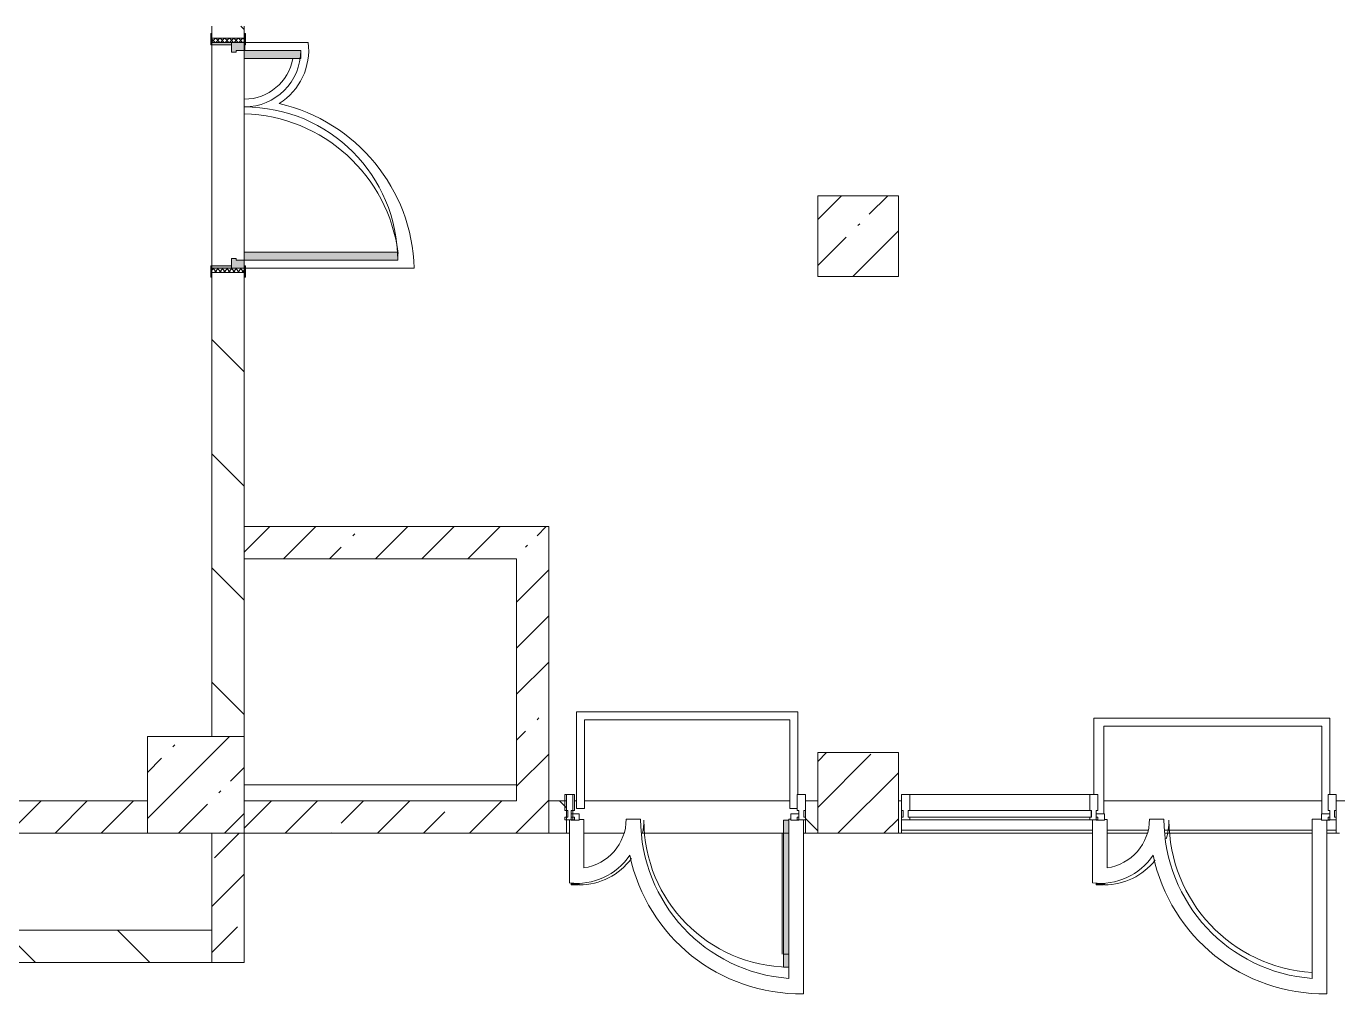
# Model space of a CAD drawing. Header units: millimetres. Extents: x 81633 to 280618, y -8553 to 29000.
# Drawn here: x 210912 to 219032, y 10705 to 16700 of the extents above; entities that cross this region are included whole.
import ezdxf

# ---------------------------------------------------------------- set-up
doc = ezdxf.new("R2010")
doc.units = ezdxf.units.MM
for name, color, linetype, lineweight, true_color in [('A-DETL-GENF-4', 7, 'Continuous', 5, 0xe2e2e2), ('A-DETL-GENF-6', 7, 'Continuous', 5, 0xaaaaaa), ('A-DOOR-4', 7, 'Continuous', 5, 0xe2e2e2), ('A-DOOR-5', 7, 'Continuous', 5, 0xaaaaaa), ('A-DOOR-FRAM-2', 7, 'Continuous', 5, 0xe2e2e2), ('A-DOOR-FRAM-4', 7, 'Continuous', 5, 0xaaaaaa), ('A-FLOR-2', 7, 'Continuous', 5, 0xaaaaaa)]:
    doc.layers.add(name, color=color, linetype=linetype, lineweight=lineweight, true_color=true_color)
for name, color, linetype, lineweight in [('A-GLAZ-CURT-2', 7, 'Continuous', 5), ('A-GLAZ-CWMG-2', 7, 'Continuous', 5), ('A-WALL', 7, 'Continuous', 9), ('I-WALL-5', 7, 'Continuous', 5), ('S-COLS-2', 7, 'Continuous', 5)]:
    doc.layers.add(name, color=color, linetype=linetype, lineweight=lineweight)
pattern_1 = [(135, (145501.93, 0), (-353.5534, -353.5534), [])]
pattern_2 = [(45, (145501.93, 0), (-285.1231, 285.1231), []), (45, (145787.05, 0), (-285.1231, 285.1231), [504.031, -100.806, 16.764, -84.042])]

# ---------------------------------------------------------------- blocks, each defined once
blk = doc.blocks.new('BSC_Колонна _Прямоугольная - 600х600-23205240-2_3_3_птичка')
at = {"layer": 'S-COLS-2'}
h = blk.add_hatch(dxfattribs=at)
h.set_pattern_fill('FP_78', color=256, style=0, pattern_type=2)
h.set_pattern_definition([(45, (-66460, -12000), (-285.1231, 285.1231), []), (45, (-66174.88, -12000), (-285.1231, 285.1231), [504.031, -100.806, 16.764, -84.042])])
h.paths.add_polyline_path([(-300, -300), (300, -300), (300, 300), (-300, 300)])
for p, q in [((300, 300), (-300, 300)), ((-300, 300), (-300, -300)), ((300, -300), (300, 300)), ((-300, -300), (300, -300))]:
    blk.add_line(p, q, dxfattribs=at)
blk = doc.blocks.new('110_Дверь_СКБ_2Ст - Д-6_л__ ДОО_Дв_1450x2100h_Дверь из раздевальной в коридор-V112-2_3_3_птичка')
at = {"layer": 'A-DOOR-4'}
for points in [[(662.5, 100), (662.5, 1050), (612.5, 1050), (612.5, 100)], [(-587.5, 100), (-587.5, 450), (-637.5, 450), (-637.5, 100)]]:
    blk.add_hatch(color=256, dxfattribs=at).paths.add_polyline_path(points)
h = blk.add_hatch(color=256, dxfattribs=at)
h.paths.add_polyline_path([(712.5, 100), (662.5, 100), (662.5, 50), (652.5, 50), (652.5, 20), (712.5, 20)])
h.paths.add_polyline_path([(-627.5, 20), (-627.5, 50), (-637.5, 50), (-637.5, 100), (-687.5, 100), (-687.5, 20)])
at = {"layer": 'A-DOOR-5'}
h = blk.add_hatch(dxfattribs=at)
h.set_pattern_fill('FP_17', color=256, style=0, pattern_type=2)
h.set_pattern_definition([(135, (1576.41, 164.685), (-14.14214, -14.14214), []), (225, (1576.41, 164.685), (14.14214, -14.14214), [])])
h.paths.add_polyline_path([(737.5, 100), (712.5, 100), (712.5, -100), (737.5, -100), (737.5, -24.8)])
at = {"layer": 'A-DOOR-FRAM-2'}
for points in [[(-672.5, 100), (-672.5, 108), (-742.5, 108), (-742.5, 100)], [(767.5, 100), (767.5, 108), (697.5, 108), (697.5, 100)], [(-672.5, 20), (-687.5, 20), (-687.5, -100), (-672.5, -100), (-672.5, -24.8)], [(712.5, 20), (697.5, 20), (697.5, -100), (712.5, -100), (712.5, -24.8)], [(-672.5, -100), (-742.5, -100), (-742.5, -108), (-672.5, -108)], [(767.5, -108), (767.5, -100), (697.5, -100), (697.5, -108)]]:
    blk.add_hatch(color=256, dxfattribs=at).paths.add_polyline_path(points)
at = {"layer": 'A-DOOR-FRAM-4'}
h = blk.add_hatch(dxfattribs=at)
h.set_pattern_fill('FP_18', color=256, style=0, pattern_type=2)
h.set_pattern_definition([(45, (-546.384, 164.685), (-14.1421, 14.1421), []), (135, (-546.384, 164.685), (-14.1421, -14.1421), [])])
h.paths.add_polyline_path([(-687.5, -24.8), (-687.5, 100), (-712.5, 100), (-712.5, -100), (-687.5, -100)])
at = {"layer": 'A-DOOR-5'}
for p, q in [((662.5, 1050), (612.5, 1050)), ((612.5, 1050), (612.5, 100)), ((662.5, 100), (662.5, 1050)), ((-637.5, 450), (-637.5, 100)), ((-587.5, 450), (-637.5, 450)), ((-587.5, 100), (-587.5, 450)), ((-637.5, 100), (-587.5, 100)), ((612.5, 100), (662.5, 100))]:
    blk.add_line(p, q, dxfattribs=at)
for centre, radius, start, end in [((662.5, 100), 950, 90, 180), ((-637.5, 100), 350, 360, 90)]:
    blk.add_arc(centre, radius, start, end, dxfattribs=at)
at = {"layer": 'A-DOOR-FRAM-4'}
for p, q in [((-672.5, 108), (-742.5, 108)), ((-742.5, 108), (-742.5, 100)), ((-742.5, 100), (-672.5, 100)), ((-687.5, 100), (-712.5, 100)), ((-712.5, 100), (-712.5, -100)), ((-637.5, 100), (-687.5, 100)), ((-687.5, 100), (-687.5, 20)), ((-687.5, -100), (-687.5, 100)), ((-672.5, 100), (-672.5, 108)), ((-637.5, 50), (-637.5, 100)), ((662.5, 100), (662.5, 50)), ((712.5, 100), (662.5, 100)), ((767.5, 108), (697.5, 108)), ((697.5, 108), (697.5, 100)), ((697.5, 100), (767.5, 100)), ((712.5, 20), (712.5, 100)), ((737.5, 100), (712.5, 100)), ((712.5, 100), (712.5, -100)), ((737.5, -100), (737.5, 100)), ((767.5, 100), (767.5, 108)), ((-687.5, 20), (-627.5, 20)), ((-672.5, 20), (-687.5, 20)), ((-687.5, 20), (-687.5, -100)), ((-672.5, -100), (-672.5, 20)), ((-627.5, 50), (-637.5, 50)), ((-627.5, 20), (-627.5, 50)), ((662.5, 50), (652.5, 50)), ((652.5, 50), (652.5, 20)), ((652.5, 20), (712.5, 20)), ((712.5, 20), (697.5, 20)), ((697.5, 20), (697.5, -100)), ((712.5, -100), (712.5, 20)), ((-672.5, -100), (-742.5, -100)), ((-742.5, -100), (-742.5, -108)), ((-742.5, -108), (-672.5, -108)), ((-712.5, -100), (-687.5, -100)), ((-687.5, -100), (-672.5, -100)), ((-672.5, -108), (-672.5, -100)), ((697.5, -100), (712.5, -100)), ((767.5, -100), (697.5, -100)), ((697.5, -100), (697.5, -108)), ((697.5, -108), (767.5, -108)), ((712.5, -100), (737.5, -100)), ((767.5, -108), (767.5, -100))]:
    blk.add_line(p, q, dxfattribs=at)
blk = doc.blocks.new('BSC_Колонна _Прямоугольная - 500х500-V159-2_3_3_птичка')
at = {"layer": 'S-COLS-2'}
h = blk.add_hatch(dxfattribs=at)
h.set_pattern_fill('FP_124', color=256, style=0, pattern_type=2)
h.set_pattern_definition([(45, (-70560, -15400), (-285.1231, 285.1231), []), (45, (-70274.88, -15400), (-285.1231, 285.1231), [504.031, -100.806, 16.764, -84.042])])
h.paths.add_polyline_path([(-250, -250), (250, -250), (250, 250), (-250, 250)])
for p, q in [((250, 250), (-250, 250)), ((-250, 250), (-250, -250)), ((250, -250), (250, 250)), ((-250, -250), (250, -250))]:
    blk.add_line(p, q, dxfattribs=at)
blk = doc.blocks.new('Прямоугольный импост - Импост структурный с накладкой - 160мм Темный-33326475-2_3_3_птичка')
at = {"layer": 'A-GLAZ-CWMG-2'}
for p, q in [((-50, 40), (-50, 140)), ((-50, 140), (0, 140)), ((0, 140), (0, 40)), ((-40, 40), (-50, 40)), ((-50, -17), (-50, 0)), ((-50, 0), (-40, 0)), ((-40, 0), (-40, 40)), ((-10, 40), (-10, 0)), ((0, 40), (-10, 40)), ((-10, 0), (0, 0)), ((0, 0), (0, -17)), ((0, -17), (-50, -17))]:
    blk.add_line(p, q, dxfattribs=at)
blk = doc.blocks.new('Дверь_Витражная_остекление_ - ВВ-6 остекление-32274838-2_3_3_птичка')
at = {"layer": 'A-DETL-GENF-4'}
for points in [[(-610, 930), (-642.6, 930), (-642.6, 20), (-610, 20), (-610, 239.2)], [(705, 420), (660, 420), (660, 410.2), (705, 410.4)]]:
    blk.add_hatch(color=256, dxfattribs=at).paths.add_polyline_path(points)
at = {"layer": 'A-DETL-GENF-6'}
for p, q in [((-642.6, 930), (-610, 930)), ((-610, 930), (-642.6, 930)), ((-610, 930), (-610, 20)), ((-610, 20), (-610, 930)), ((-642.6, 850), (-610, 850)), ((-601, 850), (-601, 100)), ((705, 420), (660, 420)), ((660, 420), (660, 410.2)), ((705, 420), (660, 420)), ((660, 420), (660, 410.2)), ((705, 420), (705, 408.4)), ((705, 408.4), (705, 420)), ((-642.6, 100), (-610, 100)), ((-610, 20), (-642.6, 20)), ((-642.6, 20), (-610, 20))]:
    blk.add_line(p, q, dxfattribs=at)
at = {"layer": 'A-DOOR-5'}
for p, q in [((655, 420), (655, 410.4)), ((-655, 20), (-705, 20)), ((-705, 20), (-705, -20)), ((-655, -20), (-655, 20)), ((705, 20), (655, 20)), ((655, 20), (655, -20)), ((705, -20), (705, 20)), ((-705, -20), (-655, -20)), ((655, -20), (705, -20))]:
    blk.add_line(p, q, dxfattribs=at)
for centre, radius, start, end in [((-655, 20), 910, 360, 89.20859), ((655, 20), 400, 90, 143.87233), ((655, 20), 400, 168.59224, 180)]:
    blk.add_arc(centre, radius, start, end, dxfattribs=at)
blk = doc.blocks.new('Прямоугольный импост - Импост структурный с накладкой - 160мм Темный-33326241-2_3_3_птичка')
at = {"layer": 'A-GLAZ-CWMG-2'}
for p, q in [((-25, 40), (-25, 140)), ((-25, 140), (25, 140)), ((25, 140), (25, 40)), ((-15, 40), (-25, 40)), ((-25, -17), (-25, 0)), ((-25, 0), (-15, 0)), ((-15, 0), (-15, 40)), ((15, 40), (15, 0)), ((25, 40), (15, 40)), ((15, 0), (25, 0)), ((25, 0), (25, -17)), ((25, -17), (-25, -17))]:
    blk.add_line(p, q, dxfattribs=at)
blk = doc.blocks.new('Прямоугольный импост - Импост структурный с накладкой - 160мм Темный-33326242-2_3_3_птичка')
at = {"layer": 'A-GLAZ-CWMG-2'}
for p, q in [((0, 140), (-50, 140)), ((-50, 140), (-50, 40)), ((0, 40), (0, 140)), ((-50, 40), (-40, 40)), ((-40, 0), (-50, 0)), ((-50, 0), (-50, -17)), ((-40, 40), (-40, 0)), ((-10, 0), (-10, 40)), ((-10, 40), (0, 40)), ((0, 0), (-10, 0)), ((0, -17), (0, 0)), ((-50, -17), (0, -17))]:
    blk.add_line(p, q, dxfattribs=at)
blk = doc.blocks.new('Прямоугольный импост - Импост структурный с накладкой - 160мм Темный-33326237-2_3_3_птичка')
at = {"layer": 'A-GLAZ-CWMG-2'}
for p, q in [((-50, 40), (-50, 140)), ((-50, 140), (0, 140)), ((0, 140), (0, 40)), ((-40, 40), (-50, 40)), ((-50, -17), (-50, 0)), ((-50, 0), (-40, 0)), ((-40, 0), (-40, 40)), ((-10, 40), (-10, 0)), ((0, 40), (-10, 40)), ((-10, 0), (0, 0)), ((0, 0), (0, -17)), ((0, -17), (-50, -17))]:
    blk.add_line(p, q, dxfattribs=at)
blk = doc.blocks.new('Дверь_Витражная_остекление_ - В-18-32468702-2_3_3_птичка')
at = {"layer": 'A-DETL-GENF-4'}
blk.add_hatch(color=256, dxfattribs=at).paths.add_polyline_path([(677.5, 420), (683.2, 410.4), (722.5, 410.4), (722.5, 420), (683.2, 420)])
at = {"layer": 'A-DETL-GENF-6'}
for p, q in [((722.5, 420), (677.5, 420)), ((677.5, 420), (677.5, 409.8)), ((722.5, 420), (677.5, 420)), ((677.5, 420), (677.5, 409.8)), ((722.5, 420), (722.5, 408.9)), ((722.5, 408.9), (722.5, 420))]:
    blk.add_line(p, q, dxfattribs=at)
at = {"layer": 'A-DOOR-5'}
for p, q in [((672.5, 420), (672.5, 409.2)), ((-672.5, 20), (-722.5, 20)), ((-722.5, 20), (-722.5, -20)), ((-672.5, -20), (-672.5, 20)), ((722.5, 20), (672.5, 20)), ((672.5, 20), (672.5, -20)), ((722.5, -20), (722.5, 20)), ((-722.5, -20), (-672.5, -20)), ((672.5, -20), (722.5, -20))]:
    blk.add_line(p, q, dxfattribs=at)
for centre, radius, start, end in [((-672.5, 20), 945, 360, 86.42063), ((672.5, 20), 400, 90, 141.82821), ((672.5, 20), 400, 163.22836, 180)]:
    blk.add_arc(centre, radius, start, end, dxfattribs=at)
blk = doc.blocks.new('Системная панель - Стекло - 40мм-32468815-2_3_3_птичка')
at = {"layer": 'A-GLAZ-CURT-2'}
for p, q in [((567, 0), (-567, 0)), ((-567, 0), (-567, -40)), ((567, -40), (567, 0)), ((-567, -40), (567, -40))]:
    blk.add_line(p, q, dxfattribs=at)
blk = doc.blocks.new('Прямоугольный импост - Импост структурный с накладкой - 160мм Темный-33326239-2_3_3_птичка')
at = {"layer": 'A-GLAZ-CWMG-2'}
for p, q in [((-25, 40), (-25, 140)), ((-25, 140), (25, 140)), ((25, 140), (25, 40)), ((-15, 40), (-25, 40)), ((-25, -17), (-25, 0)), ((-25, 0), (-15, 0)), ((-15, 0), (-15, 40)), ((15, 40), (15, 0)), ((25, 40), (15, 40)), ((15, 0), (25, 0)), ((25, 0), (25, -17)), ((25, -17), (-25, -17))]:
    blk.add_line(p, q, dxfattribs=at)
blk = doc.blocks.new('Прямоугольный импост - Импост структурный с накладкой - 160мм Темный-32468813-2_3_3_птичка')
at = {"layer": 'A-GLAZ-CWMG-2'}
for p, q in [((70880, 11940), (71994, 11940)), ((70880, 11783), (71994, 11783))]:
    blk.add_line(p, q, dxfattribs=at)

msp = doc.modelspace()

# ---------------------------------------------------------------- hatches: boundary and pattern name
at = {"layer": 'I-WALL-5'}
h = msp.add_hatch(dxfattribs=at)
h.set_pattern_fill('FP_91', color=256, style=0, pattern_type=2)
h.set_pattern_definition(pattern_1)
h.paths.add_polyline_path([(212261.9, 12300), (212261.9, 15175), (212061.9, 15175), (212061.9, 12300), (212137.1, 12300)])
h.paths.add_polyline_path([(212261.9, 16625), (212261.9, 16700), (212061.9, 16700), (212061.9, 16625), (212137.1, 16625)])
h.paths.add_polyline_path([(212061.9, 17300), (212261.9, 17300), (212261.9, 22700), (212061.9, 22700), (212061.9, 17477.2)])
h.paths.add_polyline_path([(212261.9, 23300), (212261.9, 24050), (212061.9, 24050), (212061.9, 23300), (212137.1, 23300)])
h.paths.add_polyline_path([(212261.9, 25950), (212261.9, 26500), (212061.9, 26500), (212061.9, 25950), (212137.1, 25950)])
h = msp.add_hatch(dxfattribs=at)
h.set_pattern_fill('FP_88', color=256, style=0, pattern_type=2)
h.set_pattern_definition(pattern_2)
h.paths.add_polyline_path([(213946.9, 13400), (214146.9, 13400), (214146.9, 13600), (212261.9, 13600), (212261.9, 13400)])
h = msp.add_hatch(dxfattribs=at)
h.set_pattern_fill('FP_88', color=256, style=0, pattern_type=2)
h.set_pattern_definition(pattern_2)
h.paths.add_polyline_path([(213946.9, 11700), (214146.9, 11700), (214146.9, 13400), (213946.9, 13400), (213946.9, 11900)])
h = msp.add_hatch(dxfattribs=at)
h.set_pattern_fill('FP_88', color=256, style=0, pattern_type=2)
h.set_pattern_definition(pattern_2)
h.paths.add_polyline_path([(201201.9, 11700), (205661.9, 11700), (205661.9, 11900), (200261.9, 11900), (200261.9, 11700), (201001.9, 11700)])
h.paths.add_polyline_path([(209961.9, 11700), (211661.9, 11700), (211661.9, 11900), (206261.9, 11900), (206261.9, 11700), (209881.9, 11700)])
h = msp.add_hatch(dxfattribs=at)
h.set_pattern_fill('FP_88', color=256, style=0, pattern_type=2)
h.set_pattern_definition(pattern_2)
h.paths.add_polyline_path([(212261.9, 11700), (213946.9, 11700), (213946.9, 11900), (212261.9, 11900)])
h = msp.add_hatch(dxfattribs=at)
h.set_pattern_fill('FP_91', color=256, style=0, pattern_type=2)
h.set_pattern_definition(pattern_1)
h.paths.add_polyline_path([(216331.9, 11700), (216331.9, 11900), (216311.9, 11900), (216311.9, 11700)])
h.paths.add_polyline_path([(220981.9, 11700), (220981.9, 11900), (219021.9, 11900), (219021.9, 11700), (220465, 11700)])
h.paths.add_polyline_path([(215735.9, 11700), (215811.9, 11700), (215811.9, 11900), (215735.9, 11900)])
h.paths.add_polyline_path([(214146.9, 11700), (214255.9, 11700), (214255.9, 11900), (214146.9, 11900)])
h = msp.add_hatch(dxfattribs=at)
h.set_pattern_fill('FP_88', color=256, style=0, pattern_type=2)
h.set_pattern_definition(pattern_2)
h.paths.add_polyline_path([(212261.9, 10900), (212261.9, 11700), (212061.9, 11700), (212061.9, 10900), (212137.1, 10900)])
h = msp.add_hatch(dxfattribs=at)
h.set_pattern_fill('FP_91', color=256, style=0, pattern_type=2)
h.set_pattern_definition(pattern_1)
h.paths.add_polyline_path([(210055.1, 10900), (212061.9, 10900), (212061.9, 11100), (207661.9, 11100), (207661.9, 10900), (207973.2, 10900)])
at = {"layer": 'S-COLS-2'}
h = msp.add_hatch(dxfattribs=at)
h.set_pattern_fill('FP_88', color=256, style=0, pattern_type=2)
h.set_pattern_definition(pattern_2)
h.paths.add_polyline_path([(216311.9, 11700), (216311.9, 12200), (215811.9, 12200), (215811.9, 11700), (216301, 11700)])

# ---------------------------------------------------------------- linework, layer by layer
at = {"layer": 'A-FLOR-2'}
for p, q in [((212264.9, 16585), (212264.9, 16550)), ((212658, 16600), (212269.9, 16600)), ((212261.9, 16248.1), (212261.9, 16158)), ((212269.9, 15201.1), (213314.3, 15201.1)), ((215688.8, 12453), (214318.8, 12453)), ((214318.8, 12453), (214318.8, 11853)), ((215688.8, 11940), (215688.8, 12453)), ((214368.8, 11853), (214368.8, 12403)), ((214368.8, 12403), (215638.8, 12403)), ((215638.8, 12403), (215638.8, 11853)), ((218982.4, 12412.4), (217522.6, 12412.4)), ((217522.6, 12412.4), (217522.6, 11940)), ((217582.6, 11820), (217582.6, 12362.4)), ((217582.6, 12362.4), (218932.4, 12362.4)), ((218932.4, 12362.4), (218932.4, 11820)), ((218982.4, 11940), (218982.4, 12412.4)), ((213946.9, 12000), (212261.9, 12000)), ((214274.4, 11783), (214274.4, 11392.1)), ((214318.8, 11853), (214368.8, 11853)), ((214363.9, 11785.1), (214335.9, 11785.1)), ((214363.9, 11485.1), (214363.9, 11785.1)), ((214715.9, 11788.1), (214626.3, 11788.1)), ((215645.9, 11788.1), (215633.6, 11788.1)), ((215633.6, 11788.1), (215633.6, 10800.5)), ((215638.8, 11853), (215685.9, 11853)), ((215723.3, 10705.4), (215723.3, 11783)), ((217514.4, 11783), (217514.4, 11392.1)), ((217603.9, 11785.1), (217586.9, 11785.1)), ((217603.9, 11485.1), (217603.9, 11785.1)), ((217955.9, 11788.1), (217866.3, 11788.1)), ((218931.9, 11788.1), (218873.6, 11788.1)), ((218873.6, 11788.1), (218873.6, 10800.5)), ((218963.3, 10705.4), (218963.3, 11780)), ((214274.4, 11700), (214255.9, 11700)), ((215735.9, 11700), (215723.3, 11700)), ((216331.9, 11720), (217514.4, 11720)), ((217514.4, 11700), (216331.9, 11700)), ((217603.9, 11720), (217858, 11720)), ((217959.6, 11720), (218873.6, 11720)), ((218963.3, 11720), (219021.9, 11720)), ((219021.9, 11700), (218963.3, 11700))]:
    msp.add_line(p, q, dxfattribs=at)
for centre, radius, start, end in [((212265.8, 16553.3), 395, 302.61833, 6.79242), ((212261.9, 16554.3), 306.2, 270, 349.74815), ((212235.8, 15169.3), 1079, 1.68848, 76.98917), ((212231.9, 15168.2), 990.3, 7.11312, 88.26401), ((214320.1, 11788.1), 306.2, 278.22053, 360), ((215706.2, 11788.1), 990.3, 180, 265.79425), ((217560.1, 11788.1), 306.2, 278.22053, 360), ((218946.2, 11788.1), 990.3, 180, 265.79425), ((214321.1, 11784.3), 395, 263.20758, 326.07537), ((215705.1, 11784.3), 1079, 191.7891, 270.96685), ((217561.1, 11784.3), 395, 263.20758, 326.07537), ((218945.1, 11784.3), 1079, 191.7891, 270.96685)]:
    msp.add_arc(centre, radius, start, end, dxfattribs=at)
at = {"layer": 'A-WALL'}
for p, q in [((214146.9, 11700), (214146.9, 11900)), ((212061.9, 10900), (212061.9, 11100))]:
    msp.add_line(p, q, dxfattribs=at)
at = {"layer": 'I-WALL-5'}
for p, q in [((212061.9, 16700), (212061.9, 16655)), ((212261.9, 16655), (212261.9, 16700)), ((212061.9, 15215), (212061.9, 16585)), ((212261.9, 16500), (212261.9, 16248.1)), ((212261.9, 16158), (212261.9, 15300)), ((212061.9, 15145), (212061.9, 12300)), ((212261.9, 12300), (212261.9, 15145)), ((214146.9, 13600), (212261.9, 13600)), ((214146.9, 11900), (214146.9, 13600)), ((212261.9, 13400), (213946.9, 13400)), ((213946.9, 13400), (213946.9, 11900)), ((211661.9, 11900), (206261.9, 11900)), ((213946.9, 11900), (212261.9, 11900)), ((214255.9, 11900), (214146.9, 11900)), ((214255.9, 11700), (214255.9, 11900)), ((214305.9, 11900), (214318.8, 11900)), ((214368.8, 11900), (215638.8, 11900)), ((215811.9, 11900), (215735.9, 11900)), ((215735.9, 11900), (215735.9, 11700)), ((215811.9, 11700), (215811.9, 11900)), ((216331.9, 11900), (216311.9, 11900)), ((216311.9, 11900), (216311.9, 11700)), ((216331.9, 11700), (216331.9, 11900)), ((217582.6, 11900), (218932.4, 11900)), ((220981.9, 11900), (219021.9, 11900)), ((219021.9, 11900), (219021.9, 11700)), ((209961.9, 11700), (211661.9, 11700)), ((212061.9, 11700), (212061.9, 11100)), ((212261.9, 10900), (212261.9, 11700)), ((212261.9, 11700), (214255.9, 11700)), ((214611.7, 11700), (214363.9, 11700)), ((215633.6, 11700), (214720.6, 11700)), ((215735.9, 11700), (215811.9, 11700)), ((216331.9, 11700), (216311.9, 11700)), ((217851.7, 11700), (217603.9, 11700)), ((218873.6, 11700), (217960.6, 11700)), ((219041.9, 11700), (219021.9, 11700)), ((212061.9, 11100), (209961.9, 11100)), ((207461.9, 10900), (212261.9, 10900))]:
    msp.add_line(p, q, dxfattribs=at)
at = {"layer": 'S-COLS-2'}
for p, q in [((216311.9, 12200), (215811.9, 12200)), ((215811.9, 12200), (215811.9, 11900)), ((216311.9, 11900), (216311.9, 12200)), ((215811.9, 11900), (215811.9, 11700)), ((216311.9, 11700), (216311.9, 11900)), ((215811.9, 11700), (216311.9, 11700))]:
    msp.add_line(p, q, dxfattribs=at)

# ---------------------------------------------------------------- block references
at = {"layer": 'A-DOOR-5'}
for name, p, rotation in [('110_Дверь_СКБ_2Ст - Д-6_л__ ДОО_Дв_1450x2100h_Дверь из раздевальной в коридор-V112-2_3_3_птичка', (212161.9, 15912.5), 269.9999999999999), ('Дверь_Витражная_остекление_ - ВВ-6 остекление-32274838-2_3_3_птичка', (214990.9, 11800), 180), ('Дверь_Витражная_остекление_ - В-18-32468702-2_3_3_птичка', (218259.4, 11800), 180)]:
    msp.add_blockref(name, p, dxfattribs=dict(at, rotation=rotation))
at = {"layer": 'A-GLAZ-CURT-2', "rotation": 180}
msp.add_blockref('Системная панель - Стекло - 40мм-32468815-2_3_3_птичка', (216938.9, 11800), dxfattribs=at)
at = {"layer": 'A-GLAZ-CWMG-2', "extrusion": (0, 0, -1)}
for name, p in [('Прямоугольный импост - Импост структурный с накладкой - 160мм Темный-33326241-2_3_3_птичка', (-214270.9, 11800)), ('Прямоугольный импост - Импост структурный с накладкой - 160мм Темный-33326475-2_3_3_птичка', (-214255.9, 11800)), ('Прямоугольный импост - Импост структурный с накладкой - 160мм Темный-33326237-2_3_3_птичка', (-216331.9, 11800)), ('Прямоугольный импост - Импост структурный с накладкой - 160мм Темный-33326239-2_3_3_птичка', (-217520.9, 11800)), ('Прямоугольный импост - Импост структурный с накладкой - 160мм Темный-33326241-2_3_3_птичка', (-217521.9, 11800))]:
    msp.add_blockref(name, p, dxfattribs=at)
at = {"layer": 'A-GLAZ-CWMG-2'}
for name, p in [('Прямоугольный импост - Импост структурный с накладкой - 160мм Темный-33326242-2_3_3_птичка', (215735.9, 11800)), ('Прямоугольный импост - Импост структурный с накладкой - 160мм Темный-32468813-2_3_3_птичка', (145501.9, 0)), ('Прямоугольный импост - Импост структурный с накладкой - 160мм Темный-33326242-2_3_3_птичка', (219021.9, 11800))]:
    msp.add_blockref(name, p, dxfattribs=at)
at = {"layer": 'S-COLS-2'}
for name, p in [('BSC_Колонна _Прямоугольная - 500х500-V159-2_3_3_птичка', (216061.9, 15400)), ('BSC_Колонна _Прямоугольная - 600х600-23205240-2_3_3_птичка', (211961.9, 12000))]:
    msp.add_blockref(name, p, dxfattribs=at)

doc.saveas('drawing.dxf')
